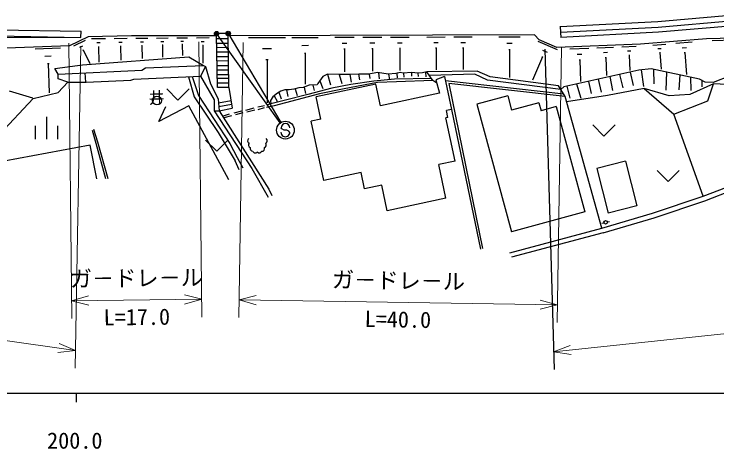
# Model space of a CAD drawing. Units: millimetres, scale not verified. Extents: x 40000 to 680000, y 20000 to 380000.
# Drawn here: x 261009 to 340124, y 198715 to 247717 of the extents above; entities that cross this region are included whole.
import ezdxf
from ezdxf.enums import TextEntityAlignment as Align

# ---------------------------------------------------------------- set-up
doc = ezdxf.new("R2010")
doc.units = ezdxf.units.MM
doc.header["$LTSCALE"] = 1000
doc.header["$PDMODE"] = 32
doc.header["$PDSIZE"] = 500
for name, color, linetype, lineweight in [('M-BGD', 7, 'Continuous', 25), ('M-STR-HTXT', 7, 'Continuous', 13), ('M-STR-STRC', 7, 'Continuous', 25), ('M-TTL-BAND', 7, 'Continuous', 25)]:
    doc.layers.add(name, color=color, linetype=linetype, lineweight=lineweight)
doc.styles.add('@ＭＳ ゴシック', font='')
doc.styles.add('ＭＳ ゴシック', font='')
doc.styles.get('@ＭＳ ゴシック').set_extended_font_data('@MS Gothic')
doc.styles.get('ＭＳ ゴシック').set_extended_font_data('MS Gothic')

msp = doc.modelspace()

# ---------------------------------------------------------------- linework, layer by layer
at = {"layer": 'M-BGD'}
for p, q in [((343389, 247717), (333469, 246854)), ((333469, 246854), (322485, 246287)), ((343453, 247070), (333514, 246205)), ((322481, 246358), (322518, 245638)), ((333514, 246205), (322518, 245638)), ((343508, 246523), (333552, 245657)), ((257509, 245281), (268538, 245086)), ((257526, 245981), (268550, 245786)), ((268538, 245086), (268550, 245786)), ((274229, 245263), (269341, 245155)), ((283811, 245265), (274229, 245263)), ((283899, 239426), (283809, 245362)), ((284956, 245530), (283956, 245515)), ((285199, 239446), (285109, 245382)), ((319573, 245367), (285110, 245255)), ((320098, 244816), (319573, 245367)), ((322518, 245638), (322565, 245087)), ((333552, 245657), (322565, 245090)), ((352680, 245286), (338948, 244911)), ((259094, 245117), (268538, 245086)), ((269341, 245155), (267261, 244132)), ((267737, 244143), (269042, 244785)), ((269736, 244958), (271292, 244970)), ((270323, 244496), (270712, 244499)), ((272264, 244977), (273730, 244989)), ((272817, 244542), (273184, 244545)), ((274704, 244996), (276084, 245006)), ((275225, 244586), (275569, 244589)), ((277059, 245014), (278356, 245024)), ((277548, 244629), (277872, 244631)), ((279333, 245031), (280549, 245040)), ((279791, 244670), (280095, 244672)), ((281527, 245048), (282953, 245058)), ((282065, 244624), (282422, 244626)), ((285115, 244932), (283816, 244912)), ((287401, 245063), (291544, 245076)), ((292283, 245078), (295256, 245088)), ((297116, 245094), (299280, 245101)), ((300269, 245104), (302400, 245111)), ((301070, 244467), (301603, 244469)), ((303388, 245114), (305486, 245121)), ((304177, 244487), (304701, 244489)), ((307475, 245127), (309529, 245134)), ((308247, 244514), (308760, 244515)), ((310526, 245137), (312573, 245144)), ((311296, 244526), (311808, 244527)), ((315571, 245154), (317984, 245161)), ((319945, 244664), (322121, 243727)), ((322098, 243955), (320098, 244816)), ((338948, 244911), (331528, 244308)), ((335481, 244429), (337346, 244581)), ((339581, 244729), (342038, 244796)), ((267261, 244132), (259121, 243852)), ((263372, 243798), (266223, 243896)), ((268419, 243992), (268745, 244153)), ((268734, 243661), (268815, 243701)), ((268774, 243681), (269524, 242158)), ((270473, 244031), (270570, 244031)), ((270521, 244031), (270534, 242309)), ((272958, 244103), (273050, 244104)), ((273004, 244103), (273016, 242503)), ((275357, 244173), (275443, 244174)), ((275400, 244173), (275411, 242691)), ((277673, 244241), (277754, 244241)), ((277713, 244241), (277724, 242872)), ((279908, 244306), (279984, 244306)), ((279946, 244306), (279956, 243047)), ((282202, 244197), (282291, 244198)), ((282247, 244197), (282262, 242183)), ((285123, 244405), (283824, 244385)), ((285131, 243936), (283831, 243916)), ((288959, 243825), (289994, 243828)), ((293400, 244190), (294144, 244192)), ((297930, 244447), (298471, 244449)), ((298135, 243798), (298270, 243799)), ((298202, 243799), (298211, 241191)), ((301272, 243829), (301405, 243829)), ((301338, 243829), (301347, 241268)), ((304376, 243859), (304507, 243859)), ((304441, 243859), (304449, 241345)), ((308442, 243898), (308570, 243899)), ((308506, 243898), (308514, 241428)), ((311490, 243912), (311618, 243913)), ((311554, 243913), (311562, 241452)), ((316478, 244433), (317081, 244435)), ((316706, 243709), (316857, 243710)), ((316782, 243710), (316792, 240564)), ((320761, 243760), (321802, 207672)), ((331528, 244308), (322098, 243955)), ((323558, 243810), (325721, 243891)), ((326620, 243924), (328499, 243995)), ((329412, 244029), (331033, 244090)), ((332891, 244219), (334375, 244339)), ((333484, 243818), (333855, 243849)), ((336226, 243926), (336692, 243964)), ((264471, 242980), (265183, 243004)), ((268729, 241980), (280665, 242902)), ((280665, 242902), (282343, 241930)), ((285139, 243422), (283839, 243403)), ((285146, 242909), (283847, 242889)), ((293682, 243299), (293868, 243300)), ((293775, 243299), (293786, 239817)), ((320471, 242890), (319345, 240274)), ((320403, 242920), (320539, 242861)), ((320480, 243660), (321024, 243426)), ((324394, 243191), (324934, 243212)), ((327346, 243387), (327816, 243405)), ((330038, 243565), (330443, 243581)), ((330208, 243085), (330309, 243089)), ((330259, 243087), (330323, 241367)), ((333659, 243384), (333752, 243392)), ((333705, 243388), (333860, 241490)), ((336446, 243381), (336563, 243390)), ((336505, 243386), (336707, 240899)), ((264767, 242134), (264945, 242140)), ((264856, 242137), (264969, 238837)), ((285154, 242439), (283854, 242419)), ((289351, 242583), (289610, 242584)), ((289481, 242584), (289496, 237707)), ((324621, 242550), (324756, 242555)), ((324688, 242553), (324779, 240125)), ((327543, 242830), (327661, 242834)), ((327602, 242832), (327679, 240775)), ((265607, 241572), (268729, 241980)), ((265983, 240942), (265607, 241572)), ((265983, 240942), (275380, 241399)), ((275380, 241399), (275815, 241647)), ((275815, 241647), (282343, 241930)), ((282575, 241804), (282000, 240725)), ((282343, 241930), (282575, 241804)), ((282575, 241804), (283107, 239844)), ((285162, 241897), (283862, 241877)), ((285169, 241405), (283870, 241385)), ((331314, 241387), (322884, 239499)), ((332711, 241533), (331314, 241387)), ((331880, 239542), (331648, 241422)), ((338177, 240397), (332711, 241533)), ((333050, 239856), (333014, 241470)), ((265976, 240410), (265983, 240942)), ((269083, 240039), (269026, 241090)), ((274501, 240377), (282000, 240725)), ((280628, 240661), (281298, 238379)), ((281074, 240682), (281763, 238537)), ((282000, 240725), (283550, 238045)), ((285177, 240885), (283877, 240865)), ((295775, 240688), (295218, 239893)), ((296283, 240943), (295775, 240688)), ((297592, 240923), (296283, 240943)), ((296283, 240943), (296624, 239756)), ((298802, 240901), (297592, 240923)), ((297611, 240923), (297901, 239874)), ((299804, 240960), (298802, 240901)), ((298812, 240901), (298960, 240030)), ((299787, 240960), (299885, 240290)), ((300953, 240936), (299804, 240960)), ((301927, 241116), (300953, 240936)), ((300967, 240938), (301046, 240466)), ((303117, 240947), (301927, 241116)), ((302011, 241104), (302097, 240426)), ((303984, 241002), (303117, 240947)), ((303151, 240949), (303257, 240349)), ((304470, 241123), (303984, 241002)), ((304079, 241026), (304136, 240519)), ((304814, 241045), (304470, 241123)), ((305742, 241114), (304814, 241045)), ((304851, 241048), (304891, 240601)), ((306476, 241069), (305742, 241114)), ((305742, 241114), (305747, 240734)), ((306463, 241069), (306487, 240684)), ((306977, 241080), (306476, 241069)), ((307451, 241219), (306977, 241080)), ((307323, 241182), (307346, 240661)), ((313147, 241265), (307451, 241219)), ((308157, 240220), (307451, 241219)), ((312874, 240926), (307762, 240779)), ((309475, 240687), (308491, 240320)), ((309475, 240687), (310260, 236972)), ((314281, 240261), (312874, 240926)), ((314603, 240661), (313147, 241265)), ((322291, 239619), (314603, 240661)), ((328418, 239106), (328090, 240665)), ((329553, 239407), (329188, 240911)), ((330748, 239649), (330401, 241183)), ((334411, 239141), (334475, 241167)), ((335875, 239161), (335967, 240857)), ((337210, 239094), (337196, 240601)), ((341618, 240762), (339708, 240013)), ((265967, 238875), (267067, 240024)), ((267067, 240024), (265976, 240410)), ((267067, 240024), (269142, 240039)), ((269142, 240039), (274161, 240284)), ((274161, 240284), (274501, 240377)), ((283107, 239844), (283976, 238152)), ((285184, 240458), (283884, 240439)), ((285192, 239938), (283892, 239918)), ((295136, 239732), (294220, 239700)), ((301738, 239801), (295020, 238375)), ((295218, 239893), (295136, 239732)), ((295418, 240179), (295781, 239317)), ((298913, 239766), (296782, 239377)), ((301903, 239991), (298153, 239297)), ((301521, 240154), (298913, 239766)), ((303814, 240375), (301521, 240154)), ((302251, 237385), (301738, 239801)), ((304053, 240087), (301903, 239991)), ((307979, 240473), (303814, 240375)), ((308157, 240220), (304053, 240087)), ((308597, 239933), (308157, 240220)), ((308491, 240320), (308909, 238798)), ((322873, 238681), (309577, 240205)), ((309948, 239900), (313730, 221285)), ((323037, 238420), (309948, 239900)), ((322544, 239203), (314281, 240261)), ((324848, 238187), (324340, 239825)), ((325988, 238776), (325694, 240128)), ((327113, 238933), (326801, 240376)), ((339741, 239840), (337068, 238670)), ((338806, 240029), (338177, 240397)), ((338450, 239518), (338443, 240242)), ((339708, 240013), (338806, 240029)), ((339104, 237957), (339741, 239840)), ((344349, 239667), (339741, 239840)), ((260453, 239062), (263088, 238286)), ((278211, 239282), (279461, 238032)), ((280711, 239282), (279461, 238032)), ((285199, 239446), (283899, 239426)), ((285199, 239446), (285566, 237107)), ((291019, 239031), (290670, 238803)), ((291481, 239175), (291019, 239031)), ((291982, 239186), (291481, 239175)), ((291661, 239179), (291825, 238444)), ((292493, 239271), (291982, 239186)), ((293065, 239394), (292493, 239271)), ((292664, 239308), (292880, 238533)), ((293553, 239453), (293065, 239394)), ((294220, 239700), (293553, 239453)), ((293647, 239488), (293817, 238776)), ((296782, 239377), (294060, 238645)), ((294640, 239715), (294783, 239109)), ((298153, 239297), (295378, 238723)), ((322544, 239203), (322291, 239619)), ((322884, 239499), (322544, 239203)), ((323037, 238420), (322544, 239203)), ((323609, 238244), (323274, 239586)), ((331930, 239322), (327819, 238539)), ((334762, 238504), (331930, 239322)), ((331930, 239322), (335287, 236426)), ((259335, 234140), (263170, 238203)), ((263170, 238203), (265967, 238875)), ((281298, 238379), (283990, 234379)), ((281763, 238537), (285288, 233118)), ((283976, 238152), (284089, 236821)), ((290153, 238376), (289881, 237991)), ((290670, 238803), (290153, 238376)), ((290294, 238492), (290617, 237919)), ((295378, 238723), (290297, 237389)), ((290823, 238903), (291092, 238164)), ((294060, 238645), (291422, 237964)), ((295552, 235873), (295020, 238375)), ((308909, 238798), (302251, 237385)), ((316578, 238513), (313091, 237563)), ((316578, 238513), (317018, 236898)), ((327169, 223605), (323037, 238420)), ((327819, 238539), (323202, 237830)), ((337068, 238670), (334762, 238504)), ((280693, 237372), (277315, 235592)), ((285201, 229020), (280693, 237372)), ((283550, 238045), (283541, 236798)), ((284013, 237712), (285428, 237985)), ((284049, 237293), (285493, 237572)), ((288464, 237250), (289181, 237412)), ((289914, 237613), (289415, 237468)), ((290297, 237389), (289421, 237199)), ((289881, 237991), (289914, 237613)), ((291422, 237964), (289914, 237613)), ((313091, 237563), (317009, 223177)), ((320075, 237731), (317018, 236898)), ((320075, 237731), (320324, 236817)), ((335287, 236426), (339104, 237957)), ((277315, 235592), (278084, 237302)), ((283541, 236798), (284089, 236821)), ((283541, 236798), (287754, 230313)), ((284089, 236821), (285566, 237107)), ((284089, 236821), (289700, 227984)), ((285801, 236586), (286633, 236806)), ((286767, 236589), (285928, 236344)), ((287096, 236902), (288026, 237136)), ((288093, 236881), (287211, 236666)), ((289150, 237161), (288434, 236943)), ((310260, 236972), (309684, 236849)), ((309849, 236073), (309684, 236849)), ((310260, 236972), (313512, 221225)), ((322037, 237284), (320324, 236817)), ((322037, 237284), (325267, 225426)), ((264686, 233632), (264686, 236132)), ((284469, 236222), (285272, 236470)), ((285490, 236249), (284605, 236008)), ((295552, 235873), (294449, 235639)), ((309849, 236073), (309622, 236025)), ((310659, 231141), (309622, 236025)), ((338579, 227190), (335287, 236426)), ((263436, 233632), (263436, 235132)), ((265936, 233632), (265936, 235132)), ((295865, 228969), (294449, 235639)), ((326151, 235220), (327401, 233970)), ((328651, 235220), (327401, 233970)), ((270257, 233137), (269847, 234605)), ((270425, 233277), (269988, 234716)), ((283990, 234379), (285882, 231169)), ((282574, 233514), (283824, 232264)), ((285074, 233514), (283824, 232264)), ((269584, 232951), (259880, 231137)), ((270319, 229167), (269584, 232951)), ((271353, 229164), (270257, 233137)), ((271593, 229164), (270425, 233277)), ((285288, 233118), (286127, 231551)), ((286350, 230175), (285882, 231169)), ((286127, 231551), (286766, 230376)), ((310659, 231141), (308819, 230750)), ((329820, 231133), (326589, 230311)), ((329820, 231133), (331096, 226117)), ((287754, 230313), (289609, 227102)), ((309625, 226954), (308819, 230750)), ((326589, 230311), (327866, 225295)), ((300068, 229862), (295865, 228969)), ((300457, 228026), (300068, 229862)), ((333387, 230087), (334637, 228837)), ((335887, 230087), (334637, 228837)), ((338579, 227190), (343616, 229147)), ((289700, 227984), (290005, 227271)), ((302407, 228440), (300457, 228026)), ((303020, 225551), (302407, 228440)), ((338766, 226672), (343826, 228639)), ((332877, 225275), (338579, 227190)), ((309625, 226954), (303020, 225551)), ((333041, 224750), (338766, 226672)), ((331096, 226117), (327866, 225295)), ((325267, 225426), (317009, 223177)), ((327169, 223605), (332877, 225275)), ((327323, 223077), (333041, 224750)), ((327155, 224143), (327398, 224200)), ((327788, 224291), (328031, 224348)), ((316803, 220805), (327169, 223605)), ((327323, 223077), (317008, 220333))]:
    msp.add_line(p, q, dxfattribs=at)
for centre, radius in [((277098, 237975), 500), ((327592, 224251), 200)]:
    msp.add_circle(centre, radius, dxfattribs=at)
for centre, start, end in [((287588, 233455), 131.69646, 250.31174), ((289203, 233443), 295.5816, 51.83622), ((287701, 232962), 135.42173, 248.97879), ((287874, 232577), 159.44718, 269.02338), ((288913, 232554), 265.11615, 25.19228), ((289109, 232973), 284.47614, 41.84201), ((288155, 232367), 197.56364, 321.14954), ((288614, 232378), 221.4806, 335.92433)]:
    msp.add_arc(centre, 300, start, end, dxfattribs=at)
at = {"layer": 'M-STR-HTXT'}
for p, q in [((281818, 244578), (282156, 213580)), ((286794, 244514), (286299, 213518)), ((267163, 244418), (267501, 213420)), ((268520, 244086), (267879, 207822)), ((322619, 243941), (322124, 212945)), ((194486, 220282), (267915, 209822)), ((282134, 215580), (280196, 216076)), ((288271, 216004), (286331, 215517)), ((269405, 215959), (267479, 215420)), ((282134, 215580), (267479, 215420)), ((267479, 215420), (269416, 214923)), ((280208, 215041), (282134, 215580)), ((286331, 215517), (322156, 214945)), ((286331, 215517), (288254, 214969)), ((322156, 214945), (320232, 215494)), ((320216, 214458), (322156, 214945)), ((321744, 209671), (373431, 215145)), ((267915, 209822), (266075, 210607)), ((265929, 209582), (267915, 209822)), ((323611, 210389), (321744, 209671)), ((321744, 209671), (323720, 209360))]:
    msp.add_line(p, q, dxfattribs=at)
at = {"layer": 'M-STR-STRC'}
for p, q in [((290974, 235451), (283893, 245390)), ((285183, 245403), (291045, 235497)), ((291159, 234777), (291059, 234895)), ((291404, 234638), (291159, 234777)), ((291704, 234636), (291404, 234638)), ((291949, 234524), (291704, 234636)), ((292055, 234388), (291949, 234524))]:
    msp.add_line(p, q, dxfattribs=at)
for centre, radius in [((283806, 245512), 150), ((283806, 245512), 120), ((283806, 245512), 90), ((283806, 245512), 60), ((283806, 245512), 30), ((285106, 245532), 150), ((285106, 245532), 120), ((285106, 245532), 90), ((285106, 245532), 60), ((285106, 245532), 30), ((291554, 234637), 1000)]:
    msp.add_circle(centre, radius, dxfattribs=at)
for centre, start, end in [((291559, 234891), 359.55488, 179.55488), ((291555, 234391), 179.55488, 359.55488)]:
    msp.add_arc(centre, 500, start, end, dxfattribs=at)
for p in [(283806, 245512), (285106, 245532)]:
    msp.add_point(p, dxfattribs=at)
at = {"layer": 'M-TTL-BAND'}
for p, q in [((40000, 205000), (579000, 205000)), ((268000, 205000), (268000, 204000))]:
    msp.add_line(p, q, dxfattribs=at)

# ---------------------------------------------------------------- texts
at = {"layer": 'M-BGD', "style": 'ＭＳ ゴシック'}
msp.add_text('井', height=1320, rotation=1.257, dxfattribs=at).set_placement((277029, 238953), align=Align.TOP_CENTER)
at = {"layer": 'M-STR-HTXT', "style": 'ＭＳ ゴシック'}
for rotation, p in [(0.625, (274795, 216500)), (359.085, (304259, 216231))]:
    msp.add_text('ガ－ドレ－ル', height=1833, rotation=rotation, dxfattribs=at).set_placement(p, align=Align.BOTTOM_CENTER)
at = {"layer": 'M-STR-HTXT', "style": '@ＭＳ ゴシック'}
for s, rotation, p in [('L=17.0', 0.625, (274817, 214500)), ('L=40.0', 359.085, (304227, 214231))]:
    msp.add_text(s, height=1833, rotation=rotation, dxfattribs=at).set_placement(p, align=Align.TOP_CENTER)
at = {"layer": 'M-TTL-BAND', "style": 'ＭＳ ゴシック'}
msp.add_text('200.0', height=1833, dxfattribs=at).set_placement((267844, 198195), align=Align.BOTTOM_CENTER)

doc.saveas('drawing.dxf')
